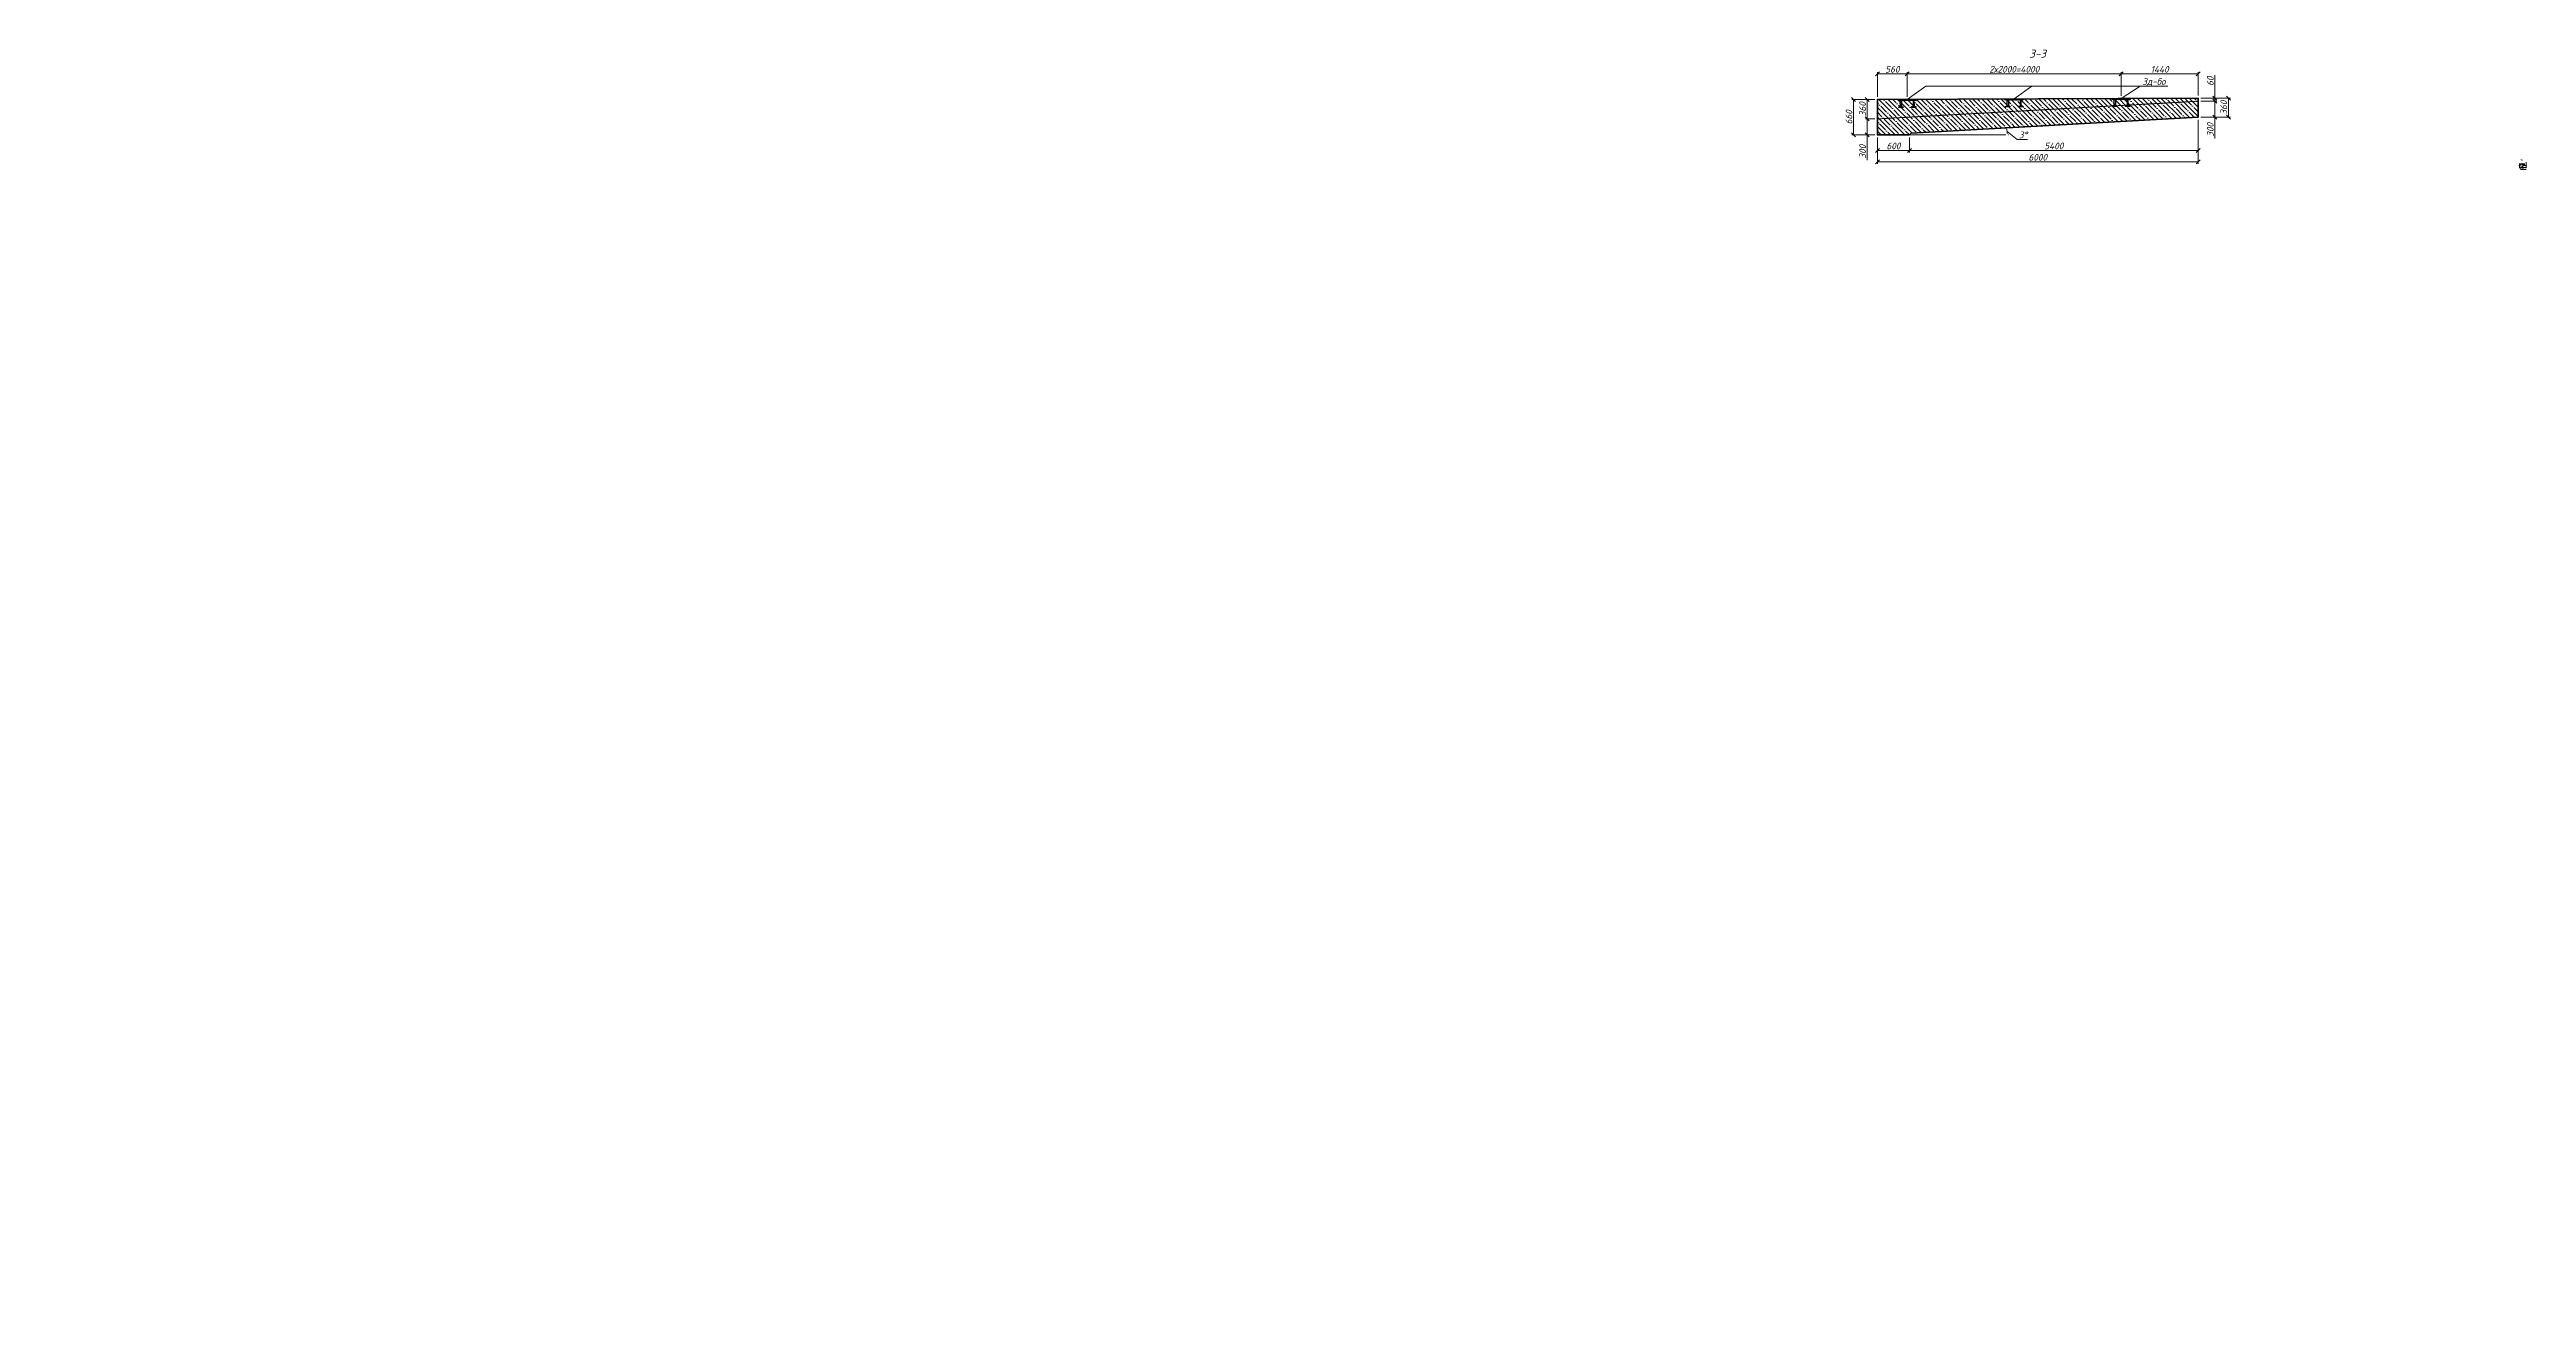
# Model space of a CAD drawing. Header units: millimetres. Extents: x -2273229 to 69798, y -750941 to 41219.
# Drawn here: x 22281 to 68611, y -8291 to 15451 of the extents above; entities that cross this region are included whole.
import ezdxf
from ezdxf import colors
from ezdxf.entities.mleader import LeaderData, LeaderLine
from ezdxf.math import Vec2, Vec3

# ---------------------------------------------------------------- set-up
doc = ezdxf.new("R2010")
doc.units = ezdxf.units.MM
doc.linetypes.add('DASHED', pattern=[19.05, 12.7, -6.35])
for name, color, linetype, lineweight in [('$ Слои конструкции $', 7, 'Continuous', 35), ('$Выноски', 5, 'Continuous', 13), ('$Пунктир', 3, 'DASHED', 13), ('$Размеры', 5, 'Continuous', 13), ('$Слои конструкции', 7, 'Continuous', 35), ('$Тонкие', 8, 'Continuous', 13)]:
    doc.layers.add(name, color=color, linetype=linetype, lineweight=lineweight)
doc.styles.add('@ТРАНСПРОЕКТ', font='isocpeur.ttf', dxfattribs={"oblique": 15})
doc.styles.add('ТРАНСПРОЕКТ', font='isocpeur.ttf', dxfattribs={"oblique": 15, "height": 2.5})
doc.dimstyles.new('@TN  1-5', dxfattribs={"dimscale": 5, "dimtxt": 2.5, "dimasz": 1.5, "dimexe": 0.7, "dimexo": 1, "dimgap": 0.5, "dimtad": 1, "dimdec": 0, "dimzin": 0, "dimdsep": 46, "dimtxsty": '@ТРАНСПРОЕКТ', "dimblk": 'OBLIQUE', "dimcen": 0, "dimclrd": 256, "dimclre": 256, "dimclrt": 256, "dimaunit": 1, "dimadec": 3, "dimazin": 0, "dimtfac": 1, "dimtdec": 0, "dimtofl": 0, "dimtmove": 0, "dimatfit": 3, "dimfxl": 1, "dimtolj": 1, "dimtzin": 0, "dimlwd": 13, "dimlwe": 13, "dimarcsym": 0})
doc.dimstyles.new('@TN  1-50', dxfattribs={"dimscale": 50, "dimtxt": 2.5, "dimasz": 1.5, "dimexe": 0.7, "dimexo": 1, "dimgap": 0.5, "dimtad": 1, "dimdec": 0, "dimzin": 0, "dimdsep": 46, "dimtxsty": '@ТРАНСПРОЕКТ', "dimblk": 'OBLIQUE', "dimcen": 0, "dimclrd": 5, "dimclre": 5, "dimclrt": 5, "dimaunit": 1, "dimadec": 3, "dimazin": 0, "dimtfac": 1, "dimtdec": 0, "dimtofl": 0, "dimtmove": 0, "dimatfit": 3, "dimfxl": 1, "dimtolj": 1, "dimtzin": 0, "dimlwd": 13, "dimlwe": 13, "dimarcsym": 0})

# ---------------------------------------------------------------- blocks, each defined once
blk = doc.blocks.new('_Oblique')
at = {"color": 0, "linetype": 'ByBlock', "lineweight": -2}
blk.add_line((-0.5, -0.5), (0.5, 0.5), dxfattribs=at)
blk = doc.blocks.new('*D105')
at = {"layer": '$Размеры', "color": 5, "linetype": 'Continuous', "lineweight": 13, "transparency": 16777216}
for p, q in [((56420, 14155), (56247, 14155)), ((56282, 14155), (56282, 13854)), ((56420, 13854), (56247, 13854)), ((56282, 13854), (56282, 13380))]:
    blk.add_line(p, q, dxfattribs=at)
at = {"layer": 'Defpoints', "color": 0, "transparency": 16777216}
for p in [(56282, 14155), (56470, 14155), (56470, 13854)]:
    blk.add_point(p, dxfattribs=at)
at = {"layer": '$Размеры', "color": 5, "lineweight": 13, "transparency": 16777216, "xscale": 75, "yscale": 75, "zscale": 75}
for p, rotation in [((56282, 14155), 90), ((56282, 13854), 270)]:
    blk.add_blockref('_Oblique', p, dxfattribs=dict(at, rotation=rotation))
at = {"layer": '$Размеры', "color": 5, "transparency": 16777216, "insert": (56194, 13541), "char_height": 125, "attachment_point": 5, "rotation": 90, "style": '@ТРАНСПРОЕКТ'}
blk.add_mtext('\\A1;300', dxfattribs=at)
blk = doc.blocks.new('*D106')
at = {"layer": '$Размеры', "color": 5, "linetype": 'Continuous', "lineweight": 13, "transparency": 16777216}
for p, q in [((56420, 14515), (56247, 14515)), ((56282, 14515), (56282, 14155)), ((56420, 14155), (56247, 14155))]:
    blk.add_line(p, q, dxfattribs=at)
at = {"layer": 'Defpoints', "color": 0, "transparency": 16777216}
for p in [(56470, 14515), (56282, 14155), (56470, 14155)]:
    blk.add_point(p, dxfattribs=at)
at = {"layer": '$Размеры', "color": 5, "lineweight": 13, "transparency": 16777216, "xscale": 75, "yscale": 75, "zscale": 75}
for p, rotation in [((56282, 14515), 90), ((56282, 14155), 270)]:
    blk.add_blockref('_Oblique', p, dxfattribs=dict(at, rotation=rotation))
at = {"layer": '$Размеры', "color": 5, "transparency": 16777216, "insert": (56194, 14335), "char_height": 125, "attachment_point": 5, "rotation": 90, "style": '@ТРАНСПРОЕКТ'}
blk.add_mtext('\\A1;360', dxfattribs=at)
blk = doc.blocks.new('*D107')
at = {"layer": '$Размеры', "color": 5, "linetype": 'Continuous', "lineweight": 13, "transparency": 16777216}
for p, q in [((62520, 14485), (62818, 14485)), ((62783, 14485), (62783, 14184)), ((62520, 14184), (62818, 14184)), ((62783, 14184), (62783, 13788))]:
    blk.add_line(p, q, dxfattribs=at)
at = {"layer": 'Defpoints', "color": 0, "transparency": 16777216}
for p in [(62470, 14485), (62783, 14485), (62470, 14184)]:
    blk.add_point(p, dxfattribs=at)
at = {"layer": '$Размеры', "color": 5, "lineweight": 13, "transparency": 16777216, "xscale": 75, "yscale": 75, "zscale": 75}
for p, rotation in [((62783, 14485), 90), ((62783, 14184), 270)]:
    blk.add_blockref('_Oblique', p, dxfattribs=dict(at, rotation=rotation))
at = {"layer": '$Размеры', "color": 5, "transparency": 16777216, "insert": (62696, 13949), "char_height": 125, "attachment_point": 5, "rotation": 90, "style": '@ТРАНСПРОЕКТ'}
blk.add_mtext('\\A1;300', dxfattribs=at)
blk = doc.blocks.new('*D108')
at = {"layer": '$Размеры', "color": 5, "linetype": 'Continuous', "lineweight": 13, "transparency": 16777216}
for p, q in [((62783, 14545), (62783, 14974)), ((62520, 14545), (62818, 14545)), ((62520, 14485), (62818, 14485)), ((62783, 14485), (62783, 14545))]:
    blk.add_line(p, q, dxfattribs=at)
at = {"layer": 'Defpoints', "color": 0, "transparency": 16777216}
for p in [(62470, 14545), (62470, 14485), (62783, 14485)]:
    blk.add_point(p, dxfattribs=at)
at = {"layer": '$Размеры', "color": 5, "lineweight": 13, "transparency": 16777216, "xscale": 75, "yscale": 75, "zscale": 75}
for p, rotation in [((62783, 14545), 90), ((62783, 14485), 270)]:
    blk.add_blockref('_Oblique', p, dxfattribs=dict(at, rotation=rotation))
at = {"layer": '$Размеры', "color": 5, "transparency": 16777216, "insert": (62696, 14858), "char_height": 125, "attachment_point": 5, "rotation": 90, "style": '@ТРАНСПРОЕКТ'}
blk.add_mtext('\\A1;60', dxfattribs=at)
blk = doc.blocks.new('*D123')
at = {"layer": '$Размеры', "color": 5, "linetype": 'Continuous', "lineweight": 13, "transparency": 16777216}
for p, q in [((56470, 13804), (56470, 13526)), ((56470, 13561), (57070, 13561)), ((57070, 13804), (57070, 13526))]:
    blk.add_line(p, q, dxfattribs=at)
at = {"layer": 'Defpoints', "color": 0, "transparency": 16777216}
for p in [(56470, 13854), (57070, 13854), (57070, 13561)]:
    blk.add_point(p, dxfattribs=at)
at = {"layer": '$Размеры', "color": 5, "lineweight": 13, "transparency": 16777216, "xscale": 75, "yscale": 75, "zscale": 75, "rotation": 180}
blk.add_blockref('_Oblique', (56470, 13561), dxfattribs=at)
at = {"layer": '$Размеры', "color": 5, "lineweight": 13, "transparency": 16777216, "xscale": 75, "yscale": 75, "zscale": 75}
blk.add_blockref('_Oblique', (57070, 13561), dxfattribs=at)
at = {"layer": '$Размеры', "color": 5, "transparency": 16777216, "insert": (56770, 13649), "char_height": 125, "attachment_point": 5, "style": '@ТРАНСПРОЕКТ'}
blk.add_mtext('\\A1;600', dxfattribs=at)
blk = doc.blocks.new('*D124')
at = {"layer": '$Размеры', "color": 5, "linetype": 'Continuous', "lineweight": 13, "transparency": 16777216}
for p, q in [((62470, 14134), (62470, 13526)), ((57070, 13804), (57070, 13526)), ((57070, 13561), (62470, 13561))]:
    blk.add_line(p, q, dxfattribs=at)
at = {"layer": 'Defpoints', "color": 0, "transparency": 16777216}
for p in [(62470, 14184), (57070, 13854), (62470, 13561)]:
    blk.add_point(p, dxfattribs=at)
at = {"layer": '$Размеры', "color": 5, "lineweight": 13, "transparency": 16777216, "xscale": 75, "yscale": 75, "zscale": 75, "rotation": 180}
blk.add_blockref('_Oblique', (57070, 13561), dxfattribs=at)
at = {"layer": '$Размеры', "color": 5, "lineweight": 13, "transparency": 16777216, "xscale": 75, "yscale": 75, "zscale": 75}
blk.add_blockref('_Oblique', (62470, 13561), dxfattribs=at)
at = {"layer": '$Размеры', "color": 5, "transparency": 16777216, "insert": (59770, 13649), "char_height": 125, "attachment_point": 5, "style": '@ТРАНСПРОЕКТ'}
blk.add_mtext('\\A1;5400', dxfattribs=at)
blk = doc.blocks.new('*D125')
at = {"layer": '$Размеры', "color": 5, "linetype": 'Continuous', "lineweight": 13, "transparency": 16777216}
for p, q in [((62470, 14134), (62470, 13316)), ((56470, 13804), (56470, 13316)), ((56470, 13351), (62470, 13351))]:
    blk.add_line(p, q, dxfattribs=at)
at = {"layer": 'Defpoints', "color": 0, "transparency": 16777216}
for p in [(62470, 14184), (56470, 13854), (62470, 13351)]:
    blk.add_point(p, dxfattribs=at)
at = {"layer": '$Размеры', "color": 5, "lineweight": 13, "transparency": 16777216, "xscale": 75, "yscale": 75, "zscale": 75, "rotation": 180}
blk.add_blockref('_Oblique', (56470, 13351), dxfattribs=at)
at = {"layer": '$Размеры', "color": 5, "lineweight": 13, "transparency": 16777216, "xscale": 75, "yscale": 75, "zscale": 75}
blk.add_blockref('_Oblique', (62470, 13351), dxfattribs=at)
at = {"layer": '$Размеры', "color": 5, "transparency": 16777216, "insert": (59470, 13438), "char_height": 125, "attachment_point": 5, "style": '@ТРАНСПРОЕКТ'}
blk.add_mtext('\\A1;6000', dxfattribs=at)
blk = doc.blocks.new('*D127')
at = {"layer": '$Размеры', "linetype": 'Continuous', "lineweight": 13, "transparency": 16777216}
for p, q in [((68505, 13240), (68505, 13207)), ((68505, 13210), (68545, 13210)), ((68545, 13280), (68545, 13207)), ((68545, 13210), (68603, 13210))]:
    blk.add_line(p, q, dxfattribs=at)
at = {"layer": 'Defpoints', "color": 0, "transparency": 16777216}
for p in [(68505, 13245), (68505, 13210), (68545, 13285)]:
    blk.add_point(p, dxfattribs=at)
at = {"layer": '$Размеры', "lineweight": 13, "transparency": 16777216, "xscale": 7.5, "yscale": 7.5, "zscale": 7.5, "rotation": 180}
blk.add_blockref('_Oblique', (68505, 13210), dxfattribs=at)
at = {"layer": '$Размеры', "lineweight": 13, "transparency": 16777216, "xscale": 7.5, "yscale": 7.5, "zscale": 7.5}
blk.add_blockref('_Oblique', (68545, 13210), dxfattribs=at)
at = {"layer": '$Размеры', "transparency": 16777216, "insert": (68578, 13220), "char_height": 12.5, "attachment_point": 5, "style": '@ТРАНСПРОЕКТ'}
blk.add_mtext('\\A1;35(28)', dxfattribs=at)
blk = doc.blocks.new('*D128')
at = {"layer": '$Размеры', "linetype": 'Continuous', "lineweight": 13, "transparency": 16777216}
for p, q in [((68510, 13245), (68611, 13245)), ((68550, 13285), (68611, 13285)), ((68607, 13285), (68607, 13343)), ((68607, 13245), (68607, 13285))]:
    blk.add_line(p, q, dxfattribs=at)
at = {"layer": 'Defpoints', "color": 0, "transparency": 16777216}
for p in [(68505, 13245), (68545, 13285), (68607, 13285)]:
    blk.add_point(p, dxfattribs=at)
at = {"layer": '$Размеры', "lineweight": 13, "transparency": 16777216, "xscale": 7.5, "yscale": 7.5, "zscale": 7.5}
for p, rotation in [((68607, 13285), 90), ((68607, 13245), 270)]:
    blk.add_blockref('_Oblique', p, dxfattribs=dict(at, rotation=rotation))
at = {"layer": '$Размеры', "transparency": 16777216, "insert": (68597, 13318), "char_height": 12.5, "attachment_point": 5, "rotation": 90, "style": '@ТРАНСПРОЕКТ'}
blk.add_mtext('\\A1;35(28)', dxfattribs=at)
blk = doc.blocks.new('ыргх')
h = blk.add_hatch()
h.set_pattern_fill('ANSI32', color=256, scale=50, angle=-90)
h.set_pattern_definition([(315, (-3155349.951, -724303.105), (13.25825215, 13.25825215), []), (315, (-3155349.951, -724311.943), (13.25825215, 13.25825215), [])])
h.paths.add_polyline_path([(170, 0), (-170, 0), (-170, -20), (170, -20)])
at = {"layer": '$Пунктир'}
for points in [[(-131, 0), (-109, 0), (-109, -20), (-131, -20)], [(109, 0), (131, 0), (131, -20), (109, -20)]]:
    blk.add_lwpolyline(points, close=True, dxfattribs=at)
at = {"ltscale": 0.25}
for points in [[(-170, 0), (170, 0), (170, -20), (-170, -20)], [(-160, -134), (-80, -134), (-80, -150), (-160, -150)], [(-131, -134), (-131, -20), (-109, -20), (-109, -134)], [(80, -134), (160, -134), (160, -150), (80, -150)], [(131, -134), (131, -20), (109, -20), (109, -134)]]:
    blk.add_lwpolyline(points, close=True, dxfattribs=at)
blk = doc.blocks.new('*D145')
at = {"layer": '$Размеры', "color": 5, "linetype": 'Continuous', "lineweight": 13, "transparency": 16777216}
for p, q in [((56420, 14515), (55990, 14515)), ((56025, 13854), (56025, 14515)), ((56420, 13854), (55990, 13854))]:
    blk.add_line(p, q, dxfattribs=at)
at = {"layer": 'Defpoints', "color": 0, "transparency": 16777216}
for p in [(56025, 14515), (56470, 14515), (56470, 13854)]:
    blk.add_point(p, dxfattribs=at)
at = {"layer": '$Размеры', "color": 5, "lineweight": 13, "transparency": 16777216, "xscale": 75, "yscale": 75, "zscale": 75}
for p, rotation in [((56025, 14515), 90), ((56025, 13854), 270)]:
    blk.add_blockref('_Oblique', p, dxfattribs=dict(at, rotation=rotation))
at = {"layer": '$Размеры', "color": 5, "transparency": 16777216, "insert": (55938, 14184), "char_height": 125, "attachment_point": 5, "rotation": 90, "style": '@ТРАНСПРОЕКТ'}
blk.add_mtext('\\A1;660', dxfattribs=at)
blk = doc.blocks.new('*D146')
at = {"layer": '$Размеры', "color": 5, "linetype": 'Continuous', "lineweight": 13, "transparency": 16777216}
for p, q in [((62518, 14545), (63072, 14545)), ((63037, 14184), (63037, 14545)), ((62520, 14184), (63072, 14184))]:
    blk.add_line(p, q, dxfattribs=at)
at = {"layer": 'Defpoints', "color": 0, "transparency": 16777216}
for p in [(62468, 14545), (63037, 14545), (62470, 14184)]:
    blk.add_point(p, dxfattribs=at)
at = {"layer": '$Размеры', "color": 5, "lineweight": 13, "transparency": 16777216, "xscale": 75, "yscale": 75, "zscale": 75}
for p, rotation in [((63037, 14545), 90), ((63037, 14184), 270)]:
    blk.add_blockref('_Oblique', p, dxfattribs=dict(at, rotation=rotation))
at = {"layer": '$Размеры', "color": 5, "transparency": 16777216, "insert": (62950, 14364), "char_height": 125, "attachment_point": 5, "rotation": 90, "style": '@ТРАНСПРОЕКТ'}
blk.add_mtext('\\A1;360', dxfattribs=at)
blk = doc.blocks.new('*D148')
at = {"layer": '$Размеры', "color": 5, "linetype": 'Continuous', "lineweight": 13, "transparency": 16777216}
for p, q in [((56470, 14565), (56470, 15031)), ((56470, 14996), (57030, 14996)), ((57030, 14567), (57030, 15031))]:
    blk.add_line(p, q, dxfattribs=at)
at = {"layer": 'Defpoints', "color": 0, "transparency": 16777216}
for p in [(57030, 14996), (56470, 14515), (57030, 14517)]:
    blk.add_point(p, dxfattribs=at)
at = {"layer": '$Размеры', "color": 5, "lineweight": 13, "transparency": 16777216, "xscale": 75, "yscale": 75, "zscale": 75, "rotation": 180}
blk.add_blockref('_Oblique', (56470, 14996), dxfattribs=at)
at = {"layer": '$Размеры', "color": 5, "lineweight": 13, "transparency": 16777216, "xscale": 75, "yscale": 75, "zscale": 75}
blk.add_blockref('_Oblique', (57030, 14996), dxfattribs=at)
at = {"layer": '$Размеры', "color": 5, "transparency": 16777216, "insert": (56750, 15083), "char_height": 125, "attachment_point": 5, "style": '@ТРАНСПРОЕКТ'}
blk.add_mtext('\\A1;560', dxfattribs=at)
blk = doc.blocks.new('*D149')
at = {"layer": '$Размеры', "color": 5, "linetype": 'Continuous', "lineweight": 13, "transparency": 16777216}
for p, q in [((57030, 14567), (57030, 15031)), ((57030, 14996), (61030, 14996)), ((61030, 14587), (61030, 15031))]:
    blk.add_line(p, q, dxfattribs=at)
at = {"layer": 'Defpoints', "color": 0, "transparency": 16777216}
for p in [(61030, 14996), (57030, 14517), (61030, 14537)]:
    blk.add_point(p, dxfattribs=at)
at = {"layer": '$Размеры', "color": 5, "lineweight": 13, "transparency": 16777216, "xscale": 75, "yscale": 75, "zscale": 75, "rotation": 180}
blk.add_blockref('_Oblique', (57030, 14996), dxfattribs=at)
at = {"layer": '$Размеры', "color": 5, "lineweight": 13, "transparency": 16777216, "xscale": 75, "yscale": 75, "zscale": 75}
blk.add_blockref('_Oblique', (61030, 14996), dxfattribs=at)
at = {"layer": '$Размеры', "color": 5, "transparency": 16777216, "insert": (59030, 15083), "char_height": 125, "attachment_point": 5, "style": '@ТРАНСПРОЕКТ'}
blk.add_mtext('\\A1;2х2000=4000', dxfattribs=at)
blk = doc.blocks.new('*D150')
at = {"layer": '$Размеры', "color": 5, "linetype": 'Continuous', "lineweight": 13, "transparency": 16777216}
for p, q in [((61030, 14587), (61030, 15031)), ((61030, 14996), (62470, 14996)), ((62470, 14595), (62470, 15031))]:
    blk.add_line(p, q, dxfattribs=at)
at = {"layer": 'Defpoints', "color": 0, "transparency": 16777216}
for p in [(62470, 14996), (61030, 14537), (62470, 14545)]:
    blk.add_point(p, dxfattribs=at)
at = {"layer": '$Размеры', "color": 5, "lineweight": 13, "transparency": 16777216, "xscale": 75, "yscale": 75, "zscale": 75, "rotation": 180}
blk.add_blockref('_Oblique', (61030, 14996), dxfattribs=at)
at = {"layer": '$Размеры', "color": 5, "lineweight": 13, "transparency": 16777216, "xscale": 75, "yscale": 75, "zscale": 75}
blk.add_blockref('_Oblique', (62470, 14996), dxfattribs=at)
at = {"layer": '$Размеры', "color": 5, "transparency": 16777216, "insert": (61750, 15083), "char_height": 125, "attachment_point": 5, "style": '@ТРАНСПРОЕКТ'}
blk.add_mtext('\\A1;1440', dxfattribs=at)
blk = doc.blocks.new('_NONE')
blk = doc.blocks.new('*D162')
at = {"layer": '$Размеры', "color": 5, "linetype": 'Continuous', "lineweight": 13, "transparency": 16777216}
for p, q in [((58895, 13921), (59085, 13769)), ((58920, 13854), (58931, 13854)), ((59085, 13769), (59281, 13769))]:
    blk.add_line(p, q, dxfattribs=at)
blk.add_arc((56470, 13854), 2426, 0.5905, 2.5576, dxfattribs=at)
at = {"layer": '$Размеры', "color": 5, "transparency": 16777216}
for points in [[(58889, 13962), (58897, 13963), (58892, 13987)], [(58900, 13879), (58891, 13879), (58896, 13854)]]:
    blk.add_solid(points, dxfattribs=at)
at = {"layer": 'Defpoints', "color": 0, "transparency": 16777216}
for p in [(58894, 13943), (62470, 14184), (57070, 13854), (57105, 13889), (58870, 13854)]:
    blk.add_point(p, dxfattribs=at)
at = {"layer": '$Размеры', "color": 5, "transparency": 16777216, "insert": (59195, 13856), "char_height": 125, "attachment_point": 5, "style": '@ТРАНСПРОЕКТ'}
blk.add_mtext('\\A1;3°', dxfattribs=at)

msp = doc.modelspace()

# ---------------------------------------------------------------- hatches: boundary and pattern name
at = {"layer": '$Тонкие'}
h = msp.add_hatch(dxfattribs=at)
h.set_pattern_fill('ANSI35', color=256, scale=500, angle=90)
h.set_pattern_definition([(135, (-2273229.15, -750941.33), (-88.3883476, -88.3883476), []), (135, (-2273229.15, -750852.94), (-88.3883476, -88.3883476), [156.25, -31.25, 0, -31.25])])
edge = h.paths.add_edge_path()
edge.add_line((56469.9, 13854.1), (57069.9, 13854.1))
edge.add_line((56469.9, 14154.6), (56469.9, 13854.1))
edge.add_line((56469.9, 14154.6), (62469.9, 14484.6))
edge.add_line((62469.9, 14184.1), (62469.9, 14484.6))
edge.add_line((57104.8, 13889), (62469.9, 14184.1))
edge.add_line((57069.9, 13854.1), (57104.8, 13889))
edge = h.paths.add_edge_path()
edge.add_line((62469.9, 14544.6), (56469.9, 14514.6))
edge.add_line((62469.9, 14484.6), (62469.9, 14544.6))
edge.add_line((56469.9, 14154.6), (62469.9, 14484.6))
edge.add_line((56469.9, 14514.6), (56469.9, 14154.6))
h = msp.add_hatch(dxfattribs=at)
h.set_pattern_fill('ANSI35', color=256, scale=50, angle=90, style=0)
h.set_pattern_definition([(135, (-3049765.069, -709422.589), (-8.838834765, -8.838834765), []), (135, (-3049765.069, -709413.75), (-8.838834765, -8.838834765), [15.625, -3.125, 0, -3.125])])
h.paths.add_polyline_path([(68571.3, 13292.7), (68578.8, 13297.7), (68563.8, 13302.7), (68571.3, 13307.7), (68571.3, 13314.8), (68532.1, 13314.8), (68527.1, 13322.3), (68522.1, 13307.3), (68517.1, 13314.8), (68477.8, 13314.8), (68477.8, 13285.6), (68470.3, 13280.6), (68485.3, 13275.6), (68477.8, 13270.6), (68477.8, 13244.8), (68504.6, 13244.8), (68544.5, 13284.7), (68571.3, 13286.4)])
h.paths.add_polyline_path([(-2273229.1, -750941.3), (-2273229.1, -750941.3), (-2273229.1, -750941.3), (-2273229.1, -750941.3)], flags=25)

# ---------------------------------------------------------------- linework, layer by layer
at = {"layer": '$ Слои конструкции $'}
msp.add_lwpolyline([(62469.9, 14484.6), (62469.9, 14544.6), (56469.9, 14514.6), (56469.9, 14154.6), (56469.9, 13854.1), (57069.9, 13854.1), (57104.8, 13889), (62469.9, 14184.1)], close=True, dxfattribs=at)
at = {"layer": '$Выноски'}
for points in [[(57029.6, 14517.4), (57373.4, 14767.1), (59359.2, 14767.1)], [(59030.1, 14527.4), (59359.2, 14767.1), (61768.7, 14767.1)]]:
    msp.add_lwpolyline(points, dxfattribs=at)
at = {"layer": '$Пунктир'}
msp.add_lwpolyline([(56469.9, 14154.6), (62469.9, 14484.6)], dxfattribs=at)
at = {"layer": '$Размеры'}
msp.add_lwpolyline([(57069.9, 13854.1), (58869.9, 13854.1)], dxfattribs=at)
at = {"layer": '$Слои конструкции'}
msp.add_lwpolyline([(68477.8, 13244.8), (68504.6, 13244.8), (68544.5, 13284.7), (68571.3, 13286.4)], dxfattribs=at)
at = {"layer": '$Тонкие'}
for points in [[(68477.8, 13236.3), (68477.8, 13270.6), (68485.3, 13275.6), (68470.3, 13280.6), (68477.8, 13285.6), (68477.8, 13319.8)], [(68472.8, 13314.8), (68517.1, 13314.8), (68522.1, 13307.3), (68527.1, 13322.3), (68532.1, 13314.8), (68576.3, 13314.8)], [(68571.3, 13280.6), (68571.3, 13292.7), (68578.8, 13297.7), (68563.8, 13302.7), (68571.3, 13307.7), (68571.3, 13319.8)]]:
    msp.add_lwpolyline(points, dxfattribs=at)

# ---------------------------------------------------------------- block references
at = {"rotation": 0.28647651028227}
for p in [(57029.9, 14517.4), (59029.9, 14527.4), (61029.9, 14537.4)]:
    msp.add_blockref('ыргх', p, dxfattribs=at)

# ---------------------------------------------------------------- texts
at = {"layer": '$Выноски', "attachment_point": 5, "style": '@ТРАНСПРОЕКТ'}
for s, width, insert, char_height in [('3-3', 1423.914, (59469.2, 15375.4), 150), ('Узел А\\PМ1:5', 345.17, (68527.8, 13384.6), 15)]:
    msp.add_mtext_dynamic_manual_height_columns(s, width=width, gutter_width=12.5, heights=[0], dxfattribs=dict(at, insert=insert, char_height=char_height))

# ---------------------------------------------------------------- dimensions: what is measured, and where the dimension line sits
at = {"layer": '$Размеры'}
for base, p1, p2, text, picture, middle in [((57030.4, 14995.9), (56469.9, 14514.6), (57030.4, 14517.4), '560', '*D148', (56750.1, 15083.4)), ((61030.1, 14995.9), (57030.4, 14517.4), (61030.1, 14537.4), '2х2000=<>', '*D149', (59030.3, 15083.4))]:
    dim = msp.add_linear_dim(base=base, p1=p1, p2=p2, text=text, dimstyle='@TN  1-50', dxfattribs=at)
    dim.commit()
    dim.dimension.update_dxf_attribs({"geometry": picture, "text_midpoint": middle})
for base, p1, p2, picture, middle in [((62469.9, 14995.9), (61030.1, 14537.4), (62469.9, 14544.6), '*D150', (61750, 15083.4)), ((62469.9, 13561.4), (57069.9, 13854.1), (62469.9, 14184.1), '*D124', (59769.9, 13648.9)), ((57069.9, 13561.4), (56469.9, 13854.1), (57069.9, 13854.1), '*D123', (56769.9, 13648.9))]:
    dim = msp.add_linear_dim(base=base, p1=p1, p2=p2, dimstyle='@TN  1-50', dxfattribs=at)
    dim.commit()
    dim.dimension.update_dxf_attribs({"geometry": picture, "text_midpoint": middle})
for base, p1, p2, picture, middle in [((62783.3, 14484.6), (62469.9, 14544.6), (62469.9, 14484.6), '*D108', (62783.3, 14857.6)), ((56282, 14154.6), (56469.9, 14514.6), (56469.9, 14154.6), '*D106', (56282, 14334.6)), ((62783.2765, 14484.5653), (62469.8515, 14184.1119), (62469.8515, 14484.5653), '*D107', (62783.2765, 13948.6151)), ((56281.9955, 14154.5668), (56469.8515, 13854.1134), (56469.8515, 14154.5668), '*D105', (56281.9955, 13540.6103))]:
    dim = msp.add_linear_dim(base=base, p1=p1, p2=p2, angle=90, dimstyle='@TN  1-50', dxfattribs=at)
    dim.commit()
    dim.dimension.update_dxf_attribs({"geometry": picture, "text_midpoint": middle, "dimtype": 160})
for base, p1, p2, picture, middle in [((56025.3491, 14514.5668), (56469.8515, 13854.1134), (56469.8515, 14514.5668), '*D145', (55937.8491, 14184.3401)), ((63037.12, 14544.5563), (62469.8515, 14184.1119), (62468.0494, 14544.5563), '*D146', (62949.62, 14364.3341))]:
    dim = msp.add_linear_dim(base=base, p1=p1, p2=p2, angle=90, dimstyle='@TN  1-50', dxfattribs=at)
    dim.commit()
    dim.dimension.update_dxf_attribs({"geometry": picture, "text_midpoint": middle})
dim = msp.add_linear_dim(base=(62469.9, 13351), p1=(56469.9, 13854.1), p2=(62469.9, 14184.1), dimstyle='@TN  1-50', dxfattribs=at)
dim.commit()
dim.dimension.update_dxf_attribs({"geometry": '*D125', "text_midpoint": (59469.9, 13351), "dimtype": 160})
dim = msp.add_angular_dim_2l(base=(58893.9, 13942.9), line1=((57104.8, 13889), (62469.9, 14184.1)), line2=((57069.9, 13854.1), (58869.9, 13854.1)), dimstyle='@TN  1-50', override={"dimasz": 0.5, "dimsah": 1, "dimadec": 0, "dimtmove": 1}, dxfattribs=at)
dim.commit()
dim.dimension.update_dxf_attribs({"geometry": '*D162', "text_midpoint": (59195.4, 13856.4), "dimtype": 162})

# ---------------------------------------------------------------- leaders
at = {"layer": '$Выноски'}
ml = msp.add_multileader_mtext('Standard', dxfattribs=at)
ml.set_content('Зд-бо', color=256, style='@ТРАНСПРОЕКТ')
ml.set_leader_properties(color=256, linetype='ByLayer', lineweight=13)
ml.set_arrow_properties(name='NONE')
ml.build(insert=Vec2(0, 0))
ml.multileader.update_dxf_attribs({"text_left_attachment_type": 6, "text_right_attachment_type": 6, "dogleg_length": 3.51, "arrow_head_size": 100, "scale": 50})
ctx = ml.context
ctx.base_point, ctx.scale, ctx.char_height, ctx.arrow_head_size, ctx.landing_gap_size, ctx.plane_origin = Vec3(61418.7, 14767.1), 50, 125, 100, 6.25, Vec3(56180.4, 10921.1)
ctx.left_attachment, ctx.right_attachment, ctx.text_align_type = 6, 6, 1
notes = []
notes.append((ctx, [(0, (1, 1, 0), (61388.4, 14767.1), (1, 0), 30.3, [(0, [(61030.1, 14537.4)], 0, []), (1, [(61030.1, 14537.4)], 0, [])])]))
ctx.mtext.insert, ctx.mtext.alignment, ctx.mtext.flow_direction = Vec3(61640.6, 14917.1), 2, 5
for ctx, leaders in notes:
    for number, flags, end, landing, length, lines in leaders:
        leader = LeaderData()
        leader.index, (leader.has_last_leader_line, leader.has_dogleg_vector, leader.attachment_direction) = number, flags
        leader.last_leader_point, leader.dogleg_vector, leader.dogleg_length = Vec3(end), Vec3(landing), length
        for number, points, colour, breaks in lines:
            line = LeaderLine()
            line.index, line.vertices, line.color, line.breaks = number, Vec3.list(points), colors.encode_raw_color(colour), breaks
            leader.lines.append(line)
        ctx.leaders.append(leader)

# ---------------------------------------------------------------- next in the draw order: texts
at = {"layer": '$Выноски', "insert": (68523.9, 13293.2), "char_height": 12.5, "width": 37.986, "attachment_point": 3, "rotation": 44.91168, "style": 'ТРАНСПРОЕКТ', "bg_fill": 3, "box_fill_scale": 1.5, "bg_fill_color": 256, "bg_fill_transparency": 0}
msp.add_mtext('\\pxsm0.5;{\\fGOST Common|b0|i0|c204|p34;\\W2.2;\\T0.75;∠}1:1', dxfattribs=at)

# ---------------------------------------------------------------- next in the draw order: dimensions: what is measured, and where the dimension line sits
at = {"layer": '$Размеры'}
dim = msp.add_linear_dim(base=(68504.6, 13210.4), p1=(68544.5, 13284.7), p2=(68504.6, 13244.8), text='35(28)', dimstyle='@TN  1-5', dxfattribs=at)
dim.commit()
dim.dimension.update_dxf_attribs({"geometry": '*D127', "text_midpoint": (68577.6, 13210.4), "dimtype": 160})
dim = msp.add_linear_dim(base=(68607.1, 13284.7), p1=(68504.6, 13244.8), p2=(68544.5, 13284.7), angle=90, text='35(28)', dimstyle='@TN  1-5', dxfattribs=at)
dim.commit()
dim.dimension.update_dxf_attribs({"geometry": '*D128', "text_midpoint": (68597.1, 13317.8)})

doc.saveas('drawing.dxf')
